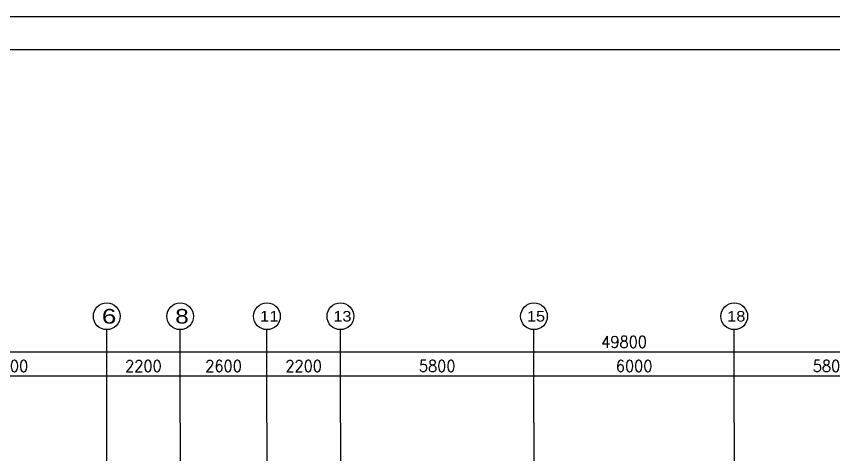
# Model space of a CAD drawing. Extents: x 628064 to 742735, y -407363 to -122417.
# Drawn here: x 680967 to 705452, y -361089 to -347963 of the extents above; entities that cross this region are included whole.
import ezdxf

# ---------------------------------------------------------------- set-up
doc = ezdxf.new("R2010")
doc.units = 0
doc.header["$LTSCALE"] = 100
for name, color, linetype in [('AXIS', 3, 'Continuous'), ('dote', 253, 'Continuous'), ('图框', 254, 'Continuous')]:
    doc.layers.add(name, color=color, linetype=linetype)
doc.styles.add('hztxt', font='hztxt')
doc.styles.get("Standard").update_dxf_attribs({"font": 'standard'})
doc.dimstyles.get("Standard").update_dxf_attribs({"dimtxt": 351, "dimasz": 0.18, "dimexe": 0.18, "dimexo": 0.0625, "dimgap": 0.09, "dimtad": 0, "dimtoh": 1, "dimdec": 0, "dimzin": 0, "dimdsep": 46, "dimcen": 0.09, "dimadec": 0, "dimazin": 0, "dimtfac": 1, "dimtdec": 4, "dimtofl": 0, "dimtmove": 0, "dimatfit": 3, "dimfxl": 250, "dimtolj": 1, "dimtzin": 0, "dimarcsym": 0})

# ---------------------------------------------------------------- blocks, each defined once
blk = doc.blocks.new('_AXISO')
blk.add_circle((0, 0), 0.5)
blk = doc.blocks.new('*D165')
at = {"layer": 'AXIS', "color": 0, "linetype": 'ByBlock', "lineweight": -2}
for p, q in [((674274.0329612378, -360131.3126968176), (674274.0329612378, -358012.6723613546)), ((674274.0329612378, -358012.8523613546), (724074.0329612474, -358012.8523613546)), ((724074.0329612474, -360131.3126968176), (724074.0329612474, -358012.6723613546))]:
    blk.add_line(p, q, dxfattribs=at)
for points in [[(674274.0329612378, -358012.8523613546), (674274.2129612379, -358012.8223888593), (674274.2129612379, -358012.88233385)], [(724074.0329612474, -358012.8523613546), (724073.8529612473, -358012.88233385), (724073.8529612473, -358012.8223888593)]]:
    blk.add_solid(points, dxfattribs=at)
at = {"layer": 'AXIS', "color": 0, "linetype": 'Continuous', "lineweight": -2, "insert": (699174.0329612426, -357712.8523613546), "char_height": 351, "width": 1168.050000000001, "attachment_point": 5}
blk.add_mtext('49800', dxfattribs=at)
blk = doc.blocks.new('*D223')
at = {"layer": 'AXIS', "color": 0, "linetype": 'ByBlock', "lineweight": -2}
for p, q in [((702474.0329612416, -360131.3126968183), (702474.0329612416, -358733.2772689907)), ((702474.0329612416, -358733.4572689907), (708274.0329612416, -358733.4572689907)), ((708274.0329612416, -360131.3126968176), (708274.0329612416, -358733.2772689907))]:
    blk.add_line(p, q, dxfattribs=at)
for points in [[(702474.0329612416, -358733.4572689907), (702474.2129612416, -358733.4272964954), (702474.2129612416, -358733.487241486)], [(708274.0329612416, -358733.4572689907), (708273.8529612415, -358733.487241486), (708273.8529612415, -358733.4272964954)]]:
    blk.add_solid(points, dxfattribs=at)
at = {"layer": 'AXIS', "color": 0, "linetype": 'Continuous', "lineweight": -2, "insert": (705374.0329612416, -358433.4572689907), "char_height": 351, "width": 912.5999999999997, "attachment_point": 5}
blk.add_mtext('5800', dxfattribs=at)
blk = doc.blocks.new('*D287')
at = {"layer": 'AXIS', "color": 0, "linetype": 'ByBlock', "lineweight": -2}
for p, q in [((696474.0329612341, -360131.3126968204), (696474.0329612341, -358733.2772689907)), ((696474.0329612341, -358733.4572689907), (702474.0329612416, -358733.4572689907)), ((702474.0329612416, -360131.3126968183), (702474.0329612416, -358733.2772689907))]:
    blk.add_line(p, q, dxfattribs=at)
for points in [[(696474.0329612341, -358733.4572689907), (696474.2129612342, -358733.4272964954), (696474.2129612342, -358733.487241486)], [(702474.0329612416, -358733.4572689907), (702473.8529612415, -358733.487241486), (702473.8529612415, -358733.4272964954)]]:
    blk.add_solid(points, dxfattribs=at)
at = {"layer": 'AXIS', "color": 0, "linetype": 'Continuous', "lineweight": -2, "insert": (699474.0329612378, -358433.4572689907), "char_height": 351, "width": 900.8999999999983, "attachment_point": 5}
blk.add_mtext('6000', dxfattribs=at)
blk = doc.blocks.new('*D150')
at = {"layer": 'AXIS', "color": 0, "linetype": 'ByBlock', "lineweight": -2}
for p, q in [((690674.0329612341, -360131.3126968183), (690674.0329612341, -358733.2772689907)), ((690674.0329612341, -358733.4572689907), (696474.0329612341, -358733.4572689907)), ((696474.0329612341, -360131.3126968204), (696474.0329612341, -358733.2772689907))]:
    blk.add_line(p, q, dxfattribs=at)
for points in [[(690674.0329612341, -358733.4572689907), (690674.2129612342, -358733.4272964954), (690674.2129612342, -358733.487241486)], [(696474.0329612341, -358733.4572689907), (696473.852961234, -358733.487241486), (696473.852961234, -358733.4272964954)]]:
    blk.add_solid(points, dxfattribs=at)
at = {"layer": 'AXIS', "color": 0, "linetype": 'Continuous', "lineweight": -2, "insert": (693574.032961234, -358433.4572689907), "char_height": 351, "width": 912.5999999999997, "attachment_point": 5}
blk.add_mtext('5800', dxfattribs=at)
blk = doc.blocks.new('*D110')
at = {"layer": 'AXIS', "color": 0, "linetype": 'ByBlock', "lineweight": -2}
for p, q in [((688474.0329612306, -360131.3126968176), (688474.0329612306, -358733.2772689907)), ((688474.0329612306, -358733.4572689907), (690674.0329612341, -358733.4572689907)), ((690674.0329612341, -360131.3126968183), (690674.0329612341, -358733.2772689907))]:
    blk.add_line(p, q, dxfattribs=at)
for points in [[(688474.0329612306, -358733.4572689907), (688474.2129612307, -358733.4272964954), (688474.2129612307, -358733.487241486)], [(690674.0329612341, -358733.4572689907), (690673.852961234, -358733.487241486), (690673.852961234, -358733.4272964954)]]:
    blk.add_solid(points, dxfattribs=at)
at = {"layer": 'AXIS', "color": 0, "linetype": 'Continuous', "lineweight": -2, "insert": (689574.0329612324, -358433.4572689907), "char_height": 351, "width": 912.5999999999997, "attachment_point": 5}
blk.add_mtext('2200', dxfattribs=at)
blk = doc.blocks.new('*D318')
at = {"layer": 'AXIS', "color": 0, "linetype": 'ByBlock', "lineweight": -2}
for p, q in [((685874.0329612327, -360131.3126968176), (685874.0329612327, -358733.2772689907)), ((685874.0329612327, -358733.4572689907), (688474.0329612306, -358733.4572689907)), ((688474.0329612306, -360131.3126968176), (688474.0329612306, -358733.2772689907))]:
    blk.add_line(p, q, dxfattribs=at)
for points in [[(685874.0329612327, -358733.4572689907), (685874.2129612328, -358733.4272964954), (685874.2129612328, -358733.487241486)], [(688474.0329612306, -358733.4572689907), (688473.8529612306, -358733.487241486), (688473.8529612306, -358733.4272964954)]]:
    blk.add_solid(points, dxfattribs=at)
at = {"layer": 'AXIS', "color": 0, "linetype": 'Continuous', "lineweight": -2, "insert": (687174.0329612317, -358433.4572689907), "char_height": 351, "width": 906.7499999999995, "attachment_point": 5}
blk.add_mtext('2600', dxfattribs=at)
blk = doc.blocks.new('*D41')
at = {"layer": 'AXIS', "color": 0, "linetype": 'ByBlock', "lineweight": -2}
for p, q in [((683674.0329612304, -360131.3126968176), (683674.0329612304, -358733.2772689907)), ((683674.0329612304, -358733.4572689907), (685874.0329612327, -358733.4572689907)), ((685874.0329612327, -360131.3126968176), (685874.0329612327, -358733.2772689907))]:
    blk.add_line(p, q, dxfattribs=at)
for points in [[(683674.0329612304, -358733.4572689907), (683674.2129612304, -358733.4272964954), (683674.2129612304, -358733.487241486)], [(685874.0329612327, -358733.4572689907), (685873.8529612327, -358733.487241486), (685873.8529612327, -358733.4272964954)]]:
    blk.add_solid(points, dxfattribs=at)
at = {"layer": 'AXIS', "color": 0, "linetype": 'Continuous', "lineweight": -2, "insert": (684774.0329612317, -358433.4572689907), "char_height": 351, "width": 912.5999999999997, "attachment_point": 5}
blk.add_mtext('2200', dxfattribs=at)
blk = doc.blocks.new('*D245')
at = {"layer": 'AXIS', "color": 0, "linetype": 'ByBlock', "lineweight": -2}
for p, q in [((677874.0329612304, -360131.3126968176), (677874.0329612304, -358733.2772689907)), ((677874.0329612304, -358733.4572689907), (683674.0329612304, -358733.4572689907)), ((683674.0329612304, -360131.3126968176), (683674.0329612304, -358733.2772689907))]:
    blk.add_line(p, q, dxfattribs=at)
for points in [[(677874.0329612304, -358733.4572689907), (677874.2129612304, -358733.4272964954), (677874.2129612304, -358733.487241486)], [(683674.0329612304, -358733.4572689907), (683673.8529612303, -358733.487241486), (683673.8529612303, -358733.4272964954)]]:
    blk.add_solid(points, dxfattribs=at)
at = {"layer": 'AXIS', "color": 0, "linetype": 'Continuous', "lineweight": -2, "insert": (680774.0329612304, -358433.4572689907), "char_height": 351, "width": 912.5999999999997, "attachment_point": 5}
blk.add_mtext('5800', dxfattribs=at)
blk = doc.blocks.new('A$C35F87531')
at = {"layer": '图框'}
for points in [[(-0.0002444429555908, -0.0004358000587672), (-0.0002444424899295, 59399.99956419994), (84099.99975555704, 59399.99956419994), (84099.99975555658, -0.0004358000587672)], [(2499.999755557045, 999.9995641999412), (83099.99975555658, 999.9995641999412), (83099.99975555704, 58399.99956419994), (2499.999755557511, 58399.99956419994)]]:
    blk.add_lwpolyline(points, close=True, dxfattribs=at)

msp = doc.modelspace()

# ---------------------------------------------------------------- linework, layer by layer
at = {"layer": 'AXIS'}
for p, q in [((683674.0329612304, -360131.3751968176), (683674.0329612304, -357344.5934226651)), ((685874.0329612327, -360131.3751968176), (685874.0329612327, -357344.5934226651)), ((688474.0329612306, -360131.3751968176), (688474.0329612306, -357344.5934226651)), ((690674.0329612341, -360131.3751968176), (690674.0329612341, -357344.5934226651)), ((696474.0329612341, -360131.3751968207), (696474.0329612341, -357344.5934226681)), ((702474.0329612416, -360131.3751968207), (702474.0329612416, -357344.5934226681))]:
    msp.add_line(p, q, dxfattribs=at)
at = {"layer": 'dote'}
for p, q in [((683674.0329612334, -367948.5475970731), (683674.0329612304, -360131.3751968176)), ((685874.0329612327, -360131.3751968176), (685874.032961233, -370332.3691317109)), ((688474.0329612306, -360131.3751968176), (688474.0329612301, -370332.3691317109)), ((690674.0329612341, -360131.3751968176), (690674.0329612317, -366732.3691317077)), ((696474.0329612341, -360131.3751968176), (696474.0329612306, -370332.3691317107)), ((702474.0329612416, -360131.3751968176), (702474.0329612455, -370332.3691317107))]:
    msp.add_line(p, q, dxfattribs=at)

# ---------------------------------------------------------------- block references
at = {"layer": 'AXIS'}
ref = msp.add_blockref('_AXISO', (683673.998940965, -356944.5934226652), dxfattribs=dict(at, xscale=800, yscale=800))
ref.add_attrib('A', '6', (683527.8691742708, -357163.7880727065), dxfattribs={"height": 438.389300082849, "style": 'hztxt', "width": 1.333333333333215})
ref = msp.add_blockref('_AXISO', (685873.9989409674, -356944.5934226652), dxfattribs=dict(at, xscale=800, yscale=800))
ref.add_attrib('A', '8', (685727.8691742731, -357163.7880727065), dxfattribs={"height": 438.389300082849, "style": 'hztxt', "width": 1.238095238095128})
ref = msp.add_blockref('_AXISO', (688473.9989409652, -356944.5934226652), dxfattribs=dict(at, xscale=800, yscale=800))
ref.add_attrib('A', '11', (688263.4973943678, -357102.4695826134), dxfattribs={"height": 315.7523198962622, "style": 'hztxt', "width": 1.195402298850948})
ref = msp.add_blockref('_AXISO', (690673.9989409688, -356944.5934226652), dxfattribs=dict(at, xscale=800, yscale=800))
ref.add_attrib('A', '13', (690463.4973943712, -357102.4695826134), dxfattribs={"height": 315.7523198962622, "style": 'hztxt', "width": 1.155555555555916})
ref = msp.add_blockref('_AXISO', (696473.9989409688, -356944.5934226681), dxfattribs=dict(at, xscale=800, yscale=800))
ref.add_attrib('A', '15', (696263.4973943711, -357102.4695826164), dxfattribs={"height": 315.7523198962622, "style": 'hztxt', "width": 1.155555555555916})
ref = msp.add_blockref('_AXISO', (702473.9989409763, -356944.5934226681), dxfattribs=dict(at, xscale=800, yscale=800))
ref.add_attrib('A', '18', (702263.4973943786, -357102.4695826164), dxfattribs={"height": 315.7523198962622, "style": 'hztxt', "width": 1.155555555555916})
at = {"layer": '图框'}
msp.add_blockref('A$C35F87531', (657905.845873631, -407363.4357408083), dxfattribs=at)

# ---------------------------------------------------------------- dimensions: what is measured, and where the dimension line sits
at = {"layer": 'AXIS'}
for base, p1, p2, picture, middle in [((724074.0329612474, -358012.8523613546), (674274.0329612378, -360131.3751968176), (724074.0329612474, -360131.3751968176), '*D165', (699174.0329612426, -357712.8523613546)), ((683674.0329612304, -358733.4572689907), (677874.0329612304, -360131.3751968176), (683674.0329612304, -360131.3751968176), '*D245', (680774.0329612304, -358433.4572689907)), ((685874.0329612327, -358733.4572689907), (683674.0329612304, -360131.3751968176), (685874.0329612327, -360131.3751968176), '*D41', (684774.0329612317, -358433.4572689907)), ((688474.0329612306, -358733.4572689907), (685874.0329612327, -360131.3751968176), (688474.0329612306, -360131.3751968176), '*D318', (687174.0329612317, -358433.4572689907)), ((690674.0329612341, -358733.4572689907), (688474.0329612306, -360131.3751968176), (690674.0329612341, -360131.3751968183), '*D110', (689574.0329612324, -358433.4572689907)), ((696474.0329612341, -358733.4572689907), (690674.0329612341, -360131.3751968183), (696474.0329612341, -360131.3751968204), '*D150', (693574.032961234, -358433.4572689907)), ((702474.0329612416, -358733.4572689907), (696474.0329612341, -360131.3751968204), (702474.0329612416, -360131.3751968183), '*D287', (699474.0329612378, -358433.4572689907)), ((708274.0329612416, -358733.4572689907), (702474.0329612416, -360131.3751968183), (708274.0329612416, -360131.3751968176), '*D223', (705374.0329612416, -358433.4572689907))]:
    dim = msp.add_linear_dim(base=base, p1=p1, p2=p2, dimstyle='Standard', dxfattribs=at)
    dim.commit()
    dim.dimension.update_dxf_attribs({"geometry": picture, "text_midpoint": middle})

doc.saveas('drawing.dxf')
